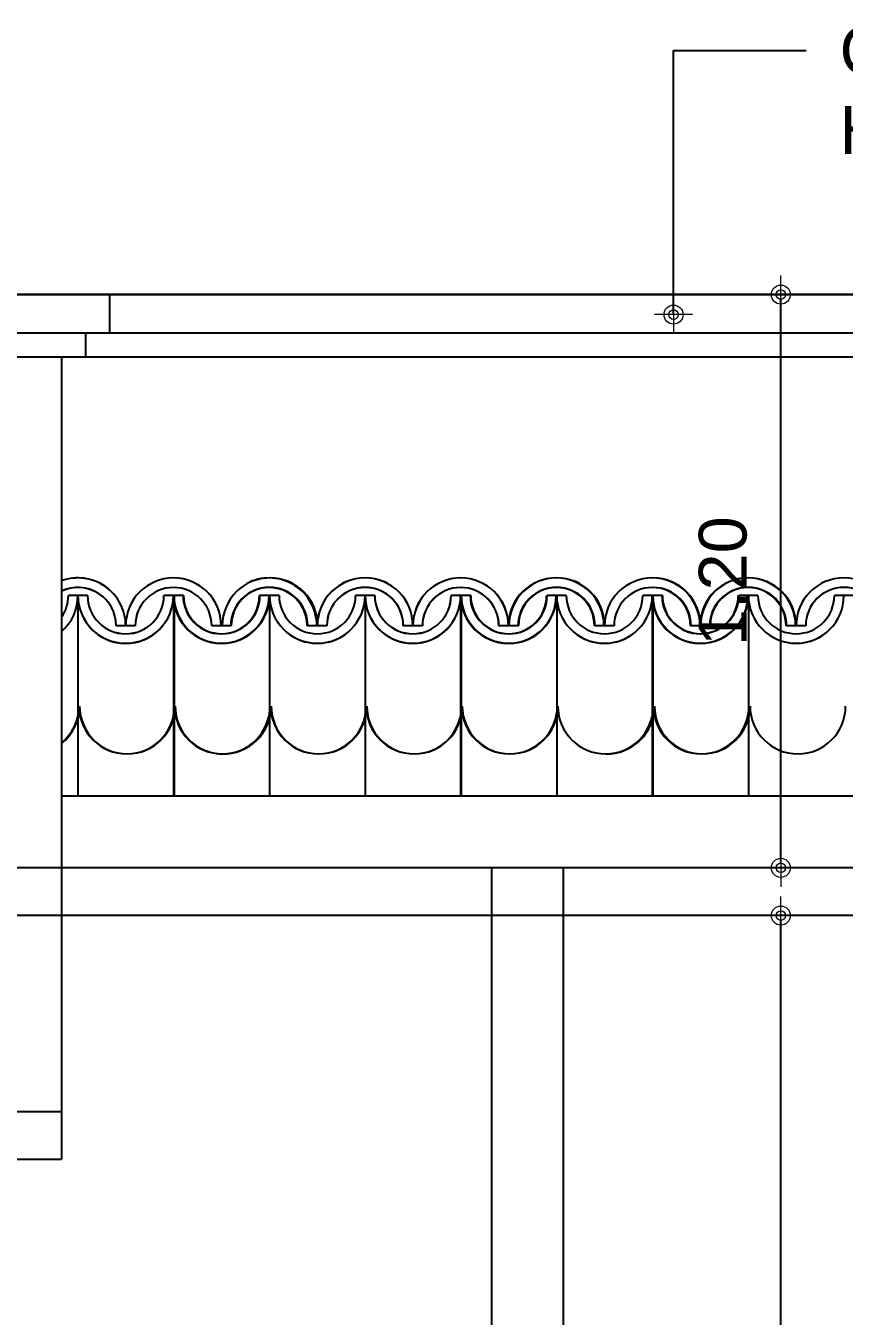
# Model space of a CAD drawing. Header units: millimetres. Extents: x 3724 to 8454, y 143 to 322.
# Drawn here: x 3742.252 to 3743.965, y 148.626 to 151.327 of the extents above; entities that cross this region are included whole.
import ezdxf

# ---------------------------------------------------------------- set-up
doc = ezdxf.new("R2010")
doc.units = ezdxf.units.MM
doc.header["$LTSCALE"] = 20
for name, color, linetype in [('A-PEN-08', 8, 'Continuous'), ('A-PEN-B', 5, 'Continuous'), ('A-PEN-C', 4, 'Continuous'), ('BANHEIRO', 6, 'Continuous')]:
    doc.layers.add(name, color=color, linetype=linetype)
doc.layers.add('COTAS', color=53, linetype='Continuous', lineweight=9)
doc.styles.add('CARIMBO_DADOS', font='arial.ttf', dxfattribs={"height": 0.1})
doc.styles.get("Standard").update_dxf_attribs({"font": 'ARIALUNI.TTF', "height": 0.3})
doc.dimstyles.get("Standard").update_dxf_attribs({"dimtxt": 0.18, "dimasz": 0.18, "dimexe": 0.18, "dimexo": 0.0625, "dimgap": 0.09, "dimtad": 0, "dimtih": 1, "dimtoh": 1, "dimdec": 4, "dimzin": 0, "dimdsep": 46, "dimtxsty": 'Standard', "dimcen": 0.09, "dimadec": 0, "dimazin": 0, "dimtfac": 1, "dimtdec": 4, "dimtofl": 0, "dimtmove": 0, "dimatfit": 3, "dimfxl": 1, "dimtolj": 1, "dimtzin": 0, "dimarcsym": 0})

# ---------------------------------------------------------------- blocks, each defined once
blk = doc.blocks.new('CIRCULOS')
at = {"layer": 'COTAS'}
for p, q in [((0, 4), (0, -4)), ((-4, 0), (4, 0))]:
    blk.add_line(p, q, dxfattribs=at)
for radius in [2, 1]:
    blk.add_circle((0, 0), radius, dxfattribs=at)
blk = doc.blocks.new('*D568')
at = {"layer": 'A-PEN-08', "color": 8, "lineweight": -2, "ltscale": 0.05}
blk.add_line((3743.8326, 145.9746), (3743.8326, 149.4546), dxfattribs=at)
at = {"layer": 'Defpoints', "color": 0, "ltscale": 0.05}
for p in [(3743.3771, 149.4646), (3743.8326, 149.4646), (3743.3771, 145.9646)]:
    blk.add_point(p, dxfattribs=at)
at = {"layer": 'A-PEN-08', "color": 8, "lineweight": -2, "ltscale": 0.05, "xscale": 0.01, "yscale": 0.01, "zscale": 0.01}
for p, rotation in [((3743.8326, 149.4646), 90), ((3743.8326, 145.9646), 270)]:
    blk.add_blockref('CIRCULOS', p, dxfattribs=dict(at, rotation=rotation))
at = {"layer": 'A-PEN-08', "color": 230, "ltscale": 0.05, "insert": (3743.7115, 147.7146), "char_height": 0.1, "attachment_point": 5, "rotation": 90, "style": 'CARIMBO_DADOS'}
blk.add_mtext('\\A1;3.50', dxfattribs=at)
blk = doc.blocks.new('*D569')
at = {"layer": 'A-PEN-08', "color": 8, "lineweight": -2, "ltscale": 0.05}
blk.add_line((3743.8326, 149.5746), (3743.8326, 150.7546), dxfattribs=at)
at = {"layer": 'Defpoints', "color": 0, "ltscale": 0.05}
for p in [(3742.0771, 150.7646), (3743.8326, 150.7646), (3743.3771, 149.5646)]:
    blk.add_point(p, dxfattribs=at)
at = {"layer": 'A-PEN-08', "color": 8, "lineweight": -2, "ltscale": 0.05, "xscale": 0.01, "yscale": 0.01, "zscale": 0.01}
for p, rotation in [((3743.8326, 150.7646), 90), ((3743.8326, 149.5646), 270)]:
    blk.add_blockref('CIRCULOS', p, dxfattribs=dict(at, rotation=rotation))
at = {"layer": 'A-PEN-08', "color": 230, "ltscale": 0.05, "insert": (3743.7115, 150.1646), "char_height": 0.1, "attachment_point": 5, "rotation": 90, "style": 'CARIMBO_DADOS'}
blk.add_mtext('\\A1;1.20', dxfattribs=at)
blk = doc.blocks.new('*D573')
at = {"layer": 'A-PEN-08', "color": 8, "lineweight": -2, "ltscale": 0.05}
blk.add_line((3743.8326, 145.9746), (3743.8326, 149.4546), dxfattribs=at)
at = {"layer": 'Defpoints', "color": 0, "ltscale": 0.05}
for p in [(3743.3771, 149.4646), (3743.8326, 149.4646), (3743.3771, 145.9646)]:
    blk.add_point(p, dxfattribs=at)
at = {"layer": 'A-PEN-08', "color": 8, "lineweight": -2, "ltscale": 0.05, "xscale": 0.01, "yscale": 0.01, "zscale": 0.01}
for p, rotation in [((3743.8326, 149.4646), 90), ((3743.8326, 145.9646), 270)]:
    blk.add_blockref('CIRCULOS', p, dxfattribs=dict(at, rotation=rotation))
at = {"layer": 'A-PEN-08', "color": 230, "ltscale": 0.05, "insert": (3743.7115, 147.7146), "char_height": 0.1, "attachment_point": 5, "rotation": 90, "style": 'CARIMBO_DADOS'}
blk.add_mtext('\\A1;3.50', dxfattribs=at)
blk = doc.blocks.new('*D574')
at = {"layer": 'A-PEN-08', "color": 8, "lineweight": -2, "ltscale": 0.05}
blk.add_line((3743.8326, 149.5746), (3743.8326, 150.7546), dxfattribs=at)
at = {"layer": 'Defpoints', "color": 0, "ltscale": 0.05}
for p in [(3742.0771, 150.7646), (3743.8326, 150.7646), (3743.3771, 149.5646)]:
    blk.add_point(p, dxfattribs=at)
at = {"layer": 'A-PEN-08', "color": 8, "lineweight": -2, "ltscale": 0.05, "xscale": 0.01, "yscale": 0.01, "zscale": 0.01}
for p, rotation in [((3743.8326, 150.7646), 90), ((3743.8326, 149.5646), 270)]:
    blk.add_blockref('CIRCULOS', p, dxfattribs=dict(at, rotation=rotation))
at = {"layer": 'A-PEN-08', "color": 230, "ltscale": 0.05, "insert": (3743.7115, 150.1646), "char_height": 0.1, "attachment_point": 5, "rotation": 90, "style": 'CARIMBO_DADOS'}
blk.add_mtext('\\A1;1.20', dxfattribs=at)

msp = doc.modelspace()

# ---------------------------------------------------------------- linework, layer by layer
at = {"layer": 'A-PEN-08', "ltscale": 0.05}
for p, q in [((3742.3612, 150.1365), (3742.3612, 149.7146)), ((3742.3612, 150.1365), (3742.3612, 149.7146)), ((3742.3612, 150.1355), (3742.3612, 149.7146)), ((3742.3612, 150.1355), (3742.3612, 149.7146)), ((3742.5612, 150.1355), (3742.5612, 149.7146)), ((3742.5612, 150.1355), (3742.5612, 149.7146)), ((3742.5624, 150.1347), (3742.5624, 149.7146)), ((3742.5624, 150.1347), (3742.5624, 149.7146)), ((3742.7624, 150.1365), (3742.7624, 149.7146)), ((3742.7624, 150.1365), (3742.7624, 149.7146)), ((3742.7624, 150.1365), (3742.7624, 149.7146)), ((3742.7624, 150.1365), (3742.7624, 149.7146)), ((3742.7624, 150.1347), (3742.7624, 149.7146)), ((3742.7624, 150.1347), (3742.7624, 149.7146)), ((3742.9624, 150.1365), (3742.9624, 149.7146)), ((3742.9624, 150.1365), (3742.9624, 149.7146)), ((3742.9624, 150.1355), (3742.9624, 149.7146)), ((3742.9624, 150.1355), (3742.9624, 149.7146)), ((3743.1623, 150.1355), (3743.1623, 149.7146)), ((3743.1623, 150.1355), (3743.1623, 149.7146)), ((3743.1635, 150.1347), (3743.1635, 149.7146)), ((3743.1635, 150.1347), (3743.1635, 149.7146)), ((3743.3635, 150.1365), (3743.3635, 149.7146)), ((3743.3635, 150.1365), (3743.3635, 149.7146)), ((3743.5635, 150.1355), (3743.5635, 149.7146)), ((3743.5635, 150.1355), (3743.5635, 149.7146)), ((3743.5646, 150.1364), (3743.5646, 149.7146)), ((3743.5646, 150.1364), (3743.5646, 149.7146)), ((3743.7646, 150.1355), (3743.7646, 149.7146)), ((3743.7646, 150.1355), (3743.7646, 149.7146)), ((3749.0771, 149.7146), (3742.3271, 149.7146)), ((3749.0771, 149.7146), (3742.3271, 149.7146))]:
    msp.add_line(p, q, dxfattribs=at)
for centre, start in [((3742.2647, 149.9032), 308.6409), ((3742.2634, 149.9032), 309.5382), ((3742.2647, 149.9032), 308.6409), ((3742.2634, 149.9032), 309.5382), ((3742.4634, 149.9032), 180), ((3742.4634, 149.9032), 180), ((3742.4647, 149.9032), 180), ((3742.4647, 149.9032), 180), ((3742.6634, 149.9032), 180), ((3742.6634, 149.9032), 180), ((3742.6646, 149.9032), 180), ((3742.6646, 149.9032), 180), ((3742.6647, 149.9032), 243.6201), ((3742.6647, 149.9032), 243.6201), ((3742.6658, 149.9032), 268.6072), ((3742.6658, 149.9032), 268.6072), ((3742.8646, 149.9032), 180), ((3742.8646, 149.9032), 180), ((3742.8658, 149.9032), 180), ((3742.8658, 149.9032), 180), ((3743.0646, 149.9032), 180), ((3743.0646, 149.9032), 180), ((3743.0658, 149.9032), 180), ((3743.0658, 149.9032), 180), ((3743.2646, 149.9032), 180), ((3743.2646, 149.9032), 180), ((3743.2658, 149.9032), 180), ((3743.2658, 149.9032), 180), ((3743.4658, 149.9032), 180), ((3743.4658, 149.9032), 180), ((3743.4681, 149.9031), 268.6072), ((3743.4681, 149.9031), 268.6072), ((3743.6658, 149.9032), 180), ((3743.6658, 149.9032), 180), ((3743.6681, 149.9031), 180), ((3743.6681, 149.9031), 180), ((3743.8681, 149.9031), 180), ((3743.8681, 149.9031), 180)]:
    msp.add_arc(centre, 0.1, start, 0, dxfattribs=at)
at = {"layer": 'A-PEN-B', "color": 3, "ltscale": 0.05}
for p, q in [((3742.0771, 150.7646), (3742.4271, 150.7646)), ((3742.0771, 150.7646), (3742.4271, 150.7646)), ((3742.4271, 150.7646), (3742.4271, 150.6846)), ((3742.4271, 150.7646), (3742.4271, 150.6846)), ((3742.0771, 150.6846), (3742.4271, 150.6846)), ((3742.0771, 150.6846), (3742.4271, 150.6846)), ((3742.3771, 150.6846), (3742.3771, 150.6346)), ((3742.3771, 150.6846), (3742.3771, 150.6346)), ((3742.1271, 150.6346), (3742.3771, 150.6346)), ((3742.1271, 150.6346), (3742.3771, 150.6346))]:
    msp.add_line(p, q, dxfattribs=at)
at = {"layer": 'A-PEN-B', "ltscale": 0.05}
for p, q in [((3749.2271, 150.7646), (3742.1771, 150.7646)), ((3749.2271, 150.7646), (3742.1771, 150.7646)), ((3742.3271, 150.6346), (3742.3271, 148.9546)), ((3742.3271, 150.6346), (3742.3271, 148.9546)), ((3749.2271, 149.5646), (3742.1771, 149.5646)), ((3749.2271, 149.5646), (3742.1771, 149.5646)), ((3743.2271, 149.5646), (3743.2271, 148.0646)), ((3743.2271, 149.5646), (3743.2271, 148.0646)), ((3743.3771, 149.5646), (3743.3771, 148.0646)), ((3743.3771, 149.5646), (3743.3771, 148.0646)), ((3749.2271, 149.4646), (3742.1771, 149.4646)), ((3749.2271, 149.4646), (3742.1771, 149.4646)), ((3737.6771, 149.0546), (3742.3271, 149.0546)), ((3737.6771, 149.0546), (3742.3271, 149.0546)), ((3737.6771, 148.9546), (3742.3271, 148.9546)), ((3737.6771, 148.9546), (3742.3271, 148.9546))]:
    msp.add_line(p, q, dxfattribs=at)
at = {"layer": 'A-PEN-C', "ltscale": 0.05}
for p, q in [((3742.4271, 150.7646), (3748.9771, 150.7646)), ((3742.4271, 150.7646), (3748.9771, 150.7646)), ((3742.4271, 150.6846), (3748.9771, 150.6846)), ((3742.4271, 150.6846), (3748.9771, 150.6846)), ((3742.3771, 150.6346), (3749.0271, 150.6346)), ((3742.3771, 150.6346), (3749.0271, 150.6346))]:
    msp.add_line(p, q, dxfattribs=at)
at = {"layer": 'BANHEIRO', "ltscale": 0.05}
for p, q in [((3742.3612, 150.1346), (3742.3412, 150.1346)), ((3742.3612, 150.1346), (3742.3412, 150.1346)), ((3742.3612, 150.1346), (3742.3412, 150.1346)), ((3742.3612, 150.1346), (3742.3412, 150.1346)), ((3742.3812, 150.1346), (3742.3612, 150.1346)), ((3742.3812, 150.1346), (3742.3612, 150.1346)), ((3742.3812, 150.1345), (3742.3612, 150.1345)), ((3742.3812, 150.1345), (3742.3612, 150.1345)), ((3742.5612, 150.1346), (3742.5412, 150.1346)), ((3742.5612, 150.1346), (3742.5412, 150.1346)), ((3742.5612, 150.1345), (3742.5412, 150.1345)), ((3742.5612, 150.1345), (3742.5412, 150.1345)), ((3742.5812, 150.1345), (3742.5612, 150.1345)), ((3742.5812, 150.1345), (3742.5612, 150.1345)), ((3742.5812, 150.1345), (3742.5612, 150.1345)), ((3742.5812, 150.1345), (3742.5612, 150.1345)), ((3742.5823, 150.1346), (3742.5623, 150.1346)), ((3742.5823, 150.1346), (3742.5623, 150.1346)), ((3742.5824, 150.1346), (3742.5624, 150.1346)), ((3742.5824, 150.1346), (3742.5624, 150.1346)), ((3742.7612, 150.1345), (3742.7412, 150.1345)), ((3742.7612, 150.1345), (3742.7412, 150.1345)), ((3742.7623, 150.1346), (3742.7423, 150.1346)), ((3742.7623, 150.1346), (3742.7423, 150.1346)), ((3742.7812, 150.1345), (3742.7612, 150.1345)), ((3742.7812, 150.1345), (3742.7612, 150.1345)), ((3742.7823, 150.1346), (3742.7623, 150.1346)), ((3742.7823, 150.1346), (3742.7623, 150.1346)), ((3742.7823, 150.1346), (3742.7623, 150.1346)), ((3742.7823, 150.1346), (3742.7623, 150.1346)), ((3742.7823, 150.1346), (3742.7623, 150.1346)), ((3742.7823, 150.1346), (3742.7623, 150.1346)), ((3742.7824, 150.1346), (3742.7624, 150.1346)), ((3742.7824, 150.1346), (3742.7624, 150.1346)), ((3742.9623, 150.1346), (3742.9423, 150.1346)), ((3742.9623, 150.1346), (3742.9423, 150.1346)), ((3742.9623, 150.1346), (3742.9423, 150.1346)), ((3742.9623, 150.1346), (3742.9423, 150.1346)), ((3742.9823, 150.1346), (3742.9623, 150.1346)), ((3742.9823, 150.1346), (3742.9623, 150.1346)), ((3742.9824, 150.1345), (3742.9624, 150.1345)), ((3742.9824, 150.1345), (3742.9624, 150.1345)), ((3743.1623, 150.1346), (3743.1423, 150.1346)), ((3743.1623, 150.1346), (3743.1423, 150.1346)), ((3743.1623, 150.1345), (3743.1423, 150.1345)), ((3743.1623, 150.1345), (3743.1423, 150.1345)), ((3743.1823, 150.1345), (3743.1623, 150.1345)), ((3743.1823, 150.1345), (3743.1623, 150.1345)), ((3743.1824, 150.1345), (3743.1624, 150.1345)), ((3743.1824, 150.1345), (3743.1624, 150.1345)), ((3743.1835, 150.1346), (3743.1635, 150.1346)), ((3743.1835, 150.1346), (3743.1635, 150.1346)), ((3743.1835, 150.1346), (3743.1635, 150.1346)), ((3743.1835, 150.1346), (3743.1635, 150.1346)), ((3743.3635, 150.1346), (3743.3435, 150.1346)), ((3743.3635, 150.1346), (3743.3435, 150.1346)), ((3743.3835, 150.1346), (3743.3635, 150.1346)), ((3743.3835, 150.1346), (3743.3635, 150.1346)), ((3743.5635, 150.1346), (3743.5435, 150.1346)), ((3743.5635, 150.1346), (3743.5435, 150.1346)), ((3743.5835, 150.1345), (3743.5635, 150.1345)), ((3743.5835, 150.1345), (3743.5635, 150.1345)), ((3743.5846, 150.1347), (3743.5646, 150.1347)), ((3743.5846, 150.1347), (3743.5646, 150.1347)), ((3743.7646, 150.1347), (3743.7446, 150.1347)), ((3743.7646, 150.1347), (3743.7446, 150.1347)), ((3743.7846, 150.1346), (3743.7646, 150.1346)), ((3743.7846, 150.1346), (3743.7646, 150.1346)), ((3743.9646, 150.1346), (3743.9446, 150.1346)), ((3743.9646, 150.1346), (3743.9446, 150.1346)), ((3743.9846, 150.1346), (3743.9646, 150.1346)), ((3743.9846, 150.1346), (3743.9646, 150.1346)), ((3742.4612, 150.0715), (3742.4412, 150.0715)), ((3742.4612, 150.0715), (3742.4412, 150.0715)), ((3742.4612, 150.0714), (3742.4412, 150.0714)), ((3742.4612, 150.0714), (3742.4412, 150.0714)), ((3742.4671, 150.0715), (3742.4612, 150.0715)), ((3742.4812, 150.0715), (3742.4612, 150.0715)), ((3742.4671, 150.0715), (3742.4612, 150.0715)), ((3742.4812, 150.0715), (3742.4612, 150.0715)), ((3742.4812, 150.0714), (3742.4612, 150.0714)), ((3742.4812, 150.0714), (3742.4612, 150.0714)), ((3742.6612, 150.0714), (3742.6412, 150.0714)), ((3742.6612, 150.0714), (3742.6412, 150.0714)), ((3742.6612, 150.0714), (3742.6412, 150.0714)), ((3742.6612, 150.0714), (3742.6412, 150.0714)), ((3742.6624, 150.0715), (3742.6424, 150.0715)), ((3742.6624, 150.0715), (3742.6424, 150.0715)), ((3742.6812, 150.0714), (3742.6612, 150.0714)), ((3742.6812, 150.0714), (3742.6612, 150.0714)), ((3742.6683, 150.0715), (3742.6623, 150.0715)), ((3742.6823, 150.0715), (3742.6623, 150.0715)), ((3742.6683, 150.0715), (3742.6623, 150.0715)), ((3742.6823, 150.0715), (3742.6623, 150.0715)), ((3742.8612, 150.0714), (3742.8412, 150.0714)), ((3742.8612, 150.0714), (3742.8412, 150.0714)), ((3742.8623, 150.0715), (3742.8423, 150.0715)), ((3742.8623, 150.0715), (3742.8423, 150.0715)), ((3742.8624, 150.0715), (3742.8424, 150.0715)), ((3742.8624, 150.0715), (3742.8424, 150.0715)), ((3742.8683, 150.0715), (3742.8623, 150.0715)), ((3742.8824, 150.0715), (3742.8623, 150.0715)), ((3742.8683, 150.0715), (3742.8623, 150.0715)), ((3742.8823, 150.0715), (3742.8623, 150.0715)), ((3742.8683, 150.0715), (3742.8623, 150.0715)), ((3742.8824, 150.0715), (3742.8623, 150.0715)), ((3742.8683, 150.0715), (3742.8623, 150.0715)), ((3742.8823, 150.0715), (3742.8623, 150.0715)), ((3743.0623, 150.0715), (3743.0423, 150.0715)), ((3743.0623, 150.0715), (3743.0423, 150.0715)), ((3743.0624, 150.0714), (3743.0424, 150.0714)), ((3743.0624, 150.0714), (3743.0424, 150.0714)), ((3743.0683, 150.0715), (3743.0623, 150.0715)), ((3743.0824, 150.0715), (3743.0623, 150.0715)), ((3743.0683, 150.0715), (3743.0623, 150.0715)), ((3743.0824, 150.0715), (3743.0623, 150.0715)), ((3743.0823, 150.0714), (3743.0623, 150.0714)), ((3743.0823, 150.0714), (3743.0623, 150.0714)), ((3743.2623, 150.0714), (3743.2423, 150.0714)), ((3743.2623, 150.0714), (3743.2423, 150.0714)), ((3743.2624, 150.0714), (3743.2424, 150.0714)), ((3743.2624, 150.0714), (3743.2424, 150.0714)), ((3743.2635, 150.0715), (3743.2435, 150.0715)), ((3743.2635, 150.0715), (3743.2435, 150.0715)), ((3743.2823, 150.0714), (3743.2623, 150.0714)), ((3743.2823, 150.0714), (3743.2623, 150.0714)), ((3743.2695, 150.0715), (3743.2635, 150.0715)), ((3743.2835, 150.0715), (3743.2635, 150.0715)), ((3743.2695, 150.0715), (3743.2635, 150.0715)), ((3743.2835, 150.0715), (3743.2635, 150.0715)), ((3743.4635, 150.0715), (3743.4435, 150.0715)), ((3743.4635, 150.0715), (3743.4435, 150.0715)), ((3743.4695, 150.0715), (3743.4635, 150.0715)), ((3743.4835, 150.0715), (3743.4635, 150.0715)), ((3743.4695, 150.0715), (3743.4635, 150.0715)), ((3743.4835, 150.0715), (3743.4635, 150.0715)), ((3743.6635, 150.0714), (3743.6435, 150.0714)), ((3743.6635, 150.0714), (3743.6435, 150.0714)), ((3743.6646, 150.0715), (3743.6446, 150.0715)), ((3743.6646, 150.0715), (3743.6446, 150.0715)), ((3743.6835, 150.0714), (3743.6635, 150.0714)), ((3743.6835, 150.0714), (3743.6635, 150.0714)), ((3743.6706, 150.0715), (3743.6646, 150.0715)), ((3743.6846, 150.0715), (3743.6646, 150.0715)), ((3743.6706, 150.0715), (3743.6646, 150.0715)), ((3743.6846, 150.0715), (3743.6646, 150.0715)), ((3743.8646, 150.0715), (3743.8446, 150.0715)), ((3743.8646, 150.0715), (3743.8446, 150.0715)), ((3743.8846, 150.0715), (3743.8646, 150.0715)), ((3743.8846, 150.0715), (3743.8646, 150.0715))]:
    msp.add_line(p, q, dxfattribs=at)
for centre, radius, start, end in [((3742.6748, 150.1007), 0.1, 180, 180), ((3742.6748, 150.1007), 0.1, 180, 180), ((3742.6748, 150.1007), 0.1, 180, 180), ((3742.6748, 150.1007), 0.1, 180, 180), ((3742.8748, 150.1007), 0.1, 180, 180), ((3742.8748, 150.1007), 0.1, 180, 180), ((3742.8748, 150.1007), 0.1, 180, 180), ((3742.8748, 150.1007), 0.1, 180, 180), ((3743.276, 150.1007), 0.1, 180, 180), ((3743.276, 150.1007), 0.1, 180, 180), ((3743.276, 150.1007), 0.1, 180, 180), ((3743.276, 150.1007), 0.1, 180, 180), ((3742.3612, 150.0715), 0.1, 0, 109.9091), ((3742.3612, 150.0715), 0.1, 0, 109.9091), ((3742.3612, 150.0714), 0.1, 0, 109.9582), ((3742.3612, 150.0714), 0.1, 0, 109.9582), ((3742.5612, 150.0714), 0.1, 0, 180), ((3742.5612, 150.0714), 0.1, 0, 179.9658), ((3742.5612, 150.0714), 0.1, 0, 180), ((3742.5612, 150.0714), 0.1, 0, 179.9658), ((3742.7633, 150.0715), 0.1, 0, 180), ((3742.7633, 150.0715), 0.1, 0, 180), ((3742.7612, 150.0714), 0.1, 0, 114.1599), ((3742.7612, 150.0714), 0.1, 0, 114.1599), ((3742.7623, 150.0715), 0.1, 0, 89.3853), ((3742.7623, 150.0715), 0.1, 0, 89.3853), ((3742.9623, 150.0715), 0.1, 0, 180), ((3742.9623, 150.0715), 0.1, 0, 180), ((3742.9624, 150.0714), 0.1, 0, 179.9658), ((3742.9624, 150.0714), 0.1, 0, 179.9658), ((3743.1623, 150.0714), 0.1, 0, 180), ((3743.1623, 150.0714), 0.1, 0, 180), ((3743.1624, 150.0714), 0.1, 0, 179.9658), ((3743.1624, 150.0714), 0.1, 0, 179.9658), ((3743.3623, 150.0714), 0.1, 0, 180), ((3743.3623, 150.0714), 0.1, 0, 180), ((3743.3635, 150.0715), 0.1, 0, 180), ((3743.3635, 150.0715), 0.1, 0, 180), ((3743.5635, 150.0714), 0.1, 0, 179.9658), ((3743.5635, 150.0714), 0.1, 0, 179.9658), ((3743.5646, 150.0715), 0.1, 0, 89.3853), ((3743.5646, 150.0715), 0.1, 0, 89.3853), ((3743.7635, 150.0714), 0.1, 0, 180), ((3743.7635, 150.0714), 0.1, 0, 180), ((3743.7646, 150.0715), 0.1, 0, 179.9658), ((3743.7646, 150.0715), 0.1, 0, 179.9658), ((3743.9646, 150.0715), 0.1, 0, 180), ((3743.9646, 150.0715), 0.1, 0, 180), ((3742.3612, 150.0715), 0.08, 0, 115.1925), ((3742.3612, 150.0715), 0.08, 0, 115.1925), ((3742.3612, 150.0714), 0.08, 0, 115.2563), ((3742.3612, 150.0714), 0.08, 0, 115.2563), ((3742.5612, 150.0714), 0.08, 0, 180), ((3742.5612, 150.0714), 0.08, 0, 179.9573), ((3742.5612, 150.0714), 0.08, 0, 180), ((3742.5612, 150.0714), 0.08, 0, 179.9573), ((3742.7612, 150.0714), 0.08, 0, 180), ((3742.7612, 150.0714), 0.08, 0, 180), ((3742.7623, 150.0715), 0.08, 0, 180), ((3742.7623, 150.0715), 0.08, 0, 180), ((3742.7612, 150.0714), 0.08, 0, 120.7709), ((3742.7612, 150.0714), 0.08, 0, 120.7709), ((3742.7623, 150.0715), 0.08, 0, 89.2316), ((3742.7623, 150.0715), 0.08, 0, 89.2316), ((3742.9623, 150.0715), 0.08, 0, 180), ((3742.9623, 150.0715), 0.08, 0, 180), ((3742.9624, 150.0714), 0.08, 0, 179.9573), ((3742.9624, 150.0714), 0.08, 0, 179.9573), ((3743.1623, 150.0714), 0.08, 0, 180), ((3743.1623, 150.0714), 0.08, 0, 180), ((3743.1624, 150.0714), 0.08, 0, 179.9573), ((3743.1624, 150.0714), 0.08, 0, 179.9573), ((3743.3623, 150.0714), 0.08, 0, 180), ((3743.3623, 150.0714), 0.08, 0, 180), ((3743.3635, 150.0715), 0.08, 0, 180), ((3743.3635, 150.0715), 0.08, 0, 180), ((3743.5635, 150.0714), 0.08, 0, 179.9573), ((3743.5635, 150.0714), 0.08, 0, 179.9573), ((3743.5646, 150.0715), 0.08, 0, 89.2316), ((3743.5646, 150.0715), 0.08, 0, 89.2316), ((3743.7635, 150.0714), 0.08, 0, 180), ((3743.7635, 150.0714), 0.08, 0, 180), ((3743.7646, 150.0715), 0.08, 0, 179.9573), ((3743.7646, 150.0715), 0.08, 0, 179.9573), ((3743.9646, 150.0715), 0.08, 0, 180), ((3743.9646, 150.0715), 0.08, 0, 180), ((3742.2612, 150.1346), 0.08, 325.4876, 0), ((3742.2612, 150.1346), 0.1, 311.2391, 0), ((3742.2612, 150.1346), 0.08, 325.5216, 0), ((3742.2612, 150.1346), 0.1, 311.2596, 0), ((3742.2612, 150.1346), 0.08, 325.4876, 0), ((3742.2612, 150.1346), 0.1, 311.2391, 0), ((3742.2612, 150.1346), 0.08, 325.5216, 0), ((3742.2612, 150.1346), 0.1, 311.2596, 0), ((3742.4612, 150.1346), 0.1, 180, 0), ((3742.4612, 150.1346), 0.1, 180, 0), ((3742.4612, 150.1345), 0.1, 180, 0), ((3742.4612, 150.1345), 0.1, 180, 0), ((3742.4612, 150.1345), 0.1, 180, 0), ((3742.4612, 150.1345), 0.1, 180, 0), ((3742.4612, 150.1346), 0.08, 180, 0), ((3742.4612, 150.1346), 0.08, 180, 0), ((3742.4612, 150.1345), 0.08, 180, 0), ((3742.4612, 150.1345), 0.08, 180, 0), ((3742.4612, 150.1345), 0.08, 180, 0), ((3742.4612, 150.1345), 0.08, 180, 0), ((3742.6612, 150.1345), 0.1, 180, 0), ((3742.6612, 150.1345), 0.1, 180, 0), ((3742.6612, 150.1345), 0.1, 180, 0), ((3742.6612, 150.1345), 0.1, 180, 0), ((3742.6623, 150.1346), 0.1, 180, 0), ((3742.6623, 150.1346), 0.1, 180, 0), ((3742.6612, 150.1345), 0.08, 180, 0), ((3742.6612, 150.1345), 0.08, 180, 0), ((3742.6612, 150.1345), 0.08, 180, 0), ((3742.6612, 150.1345), 0.08, 180, 0), ((3742.6623, 150.1346), 0.08, 180, 0), ((3742.6623, 150.1346), 0.08, 180, 0), ((3742.6612, 150.1345), 0.08, 317.5948, 0), ((3742.6612, 150.1345), 0.1, 306.2078, 0), ((3742.6612, 150.1345), 0.08, 317.5377, 0), ((3742.6612, 150.1345), 0.1, 306.1696, 0), ((3742.6612, 150.1345), 0.08, 317.5948, 0), ((3742.6612, 150.1345), 0.1, 306.2078, 0), ((3742.6612, 150.1345), 0.08, 317.5377, 0), ((3742.6612, 150.1345), 0.1, 306.1696, 0), ((3742.6624, 150.154), 0.1, 348.8426, 348.9055), ((3742.6624, 150.154), 0.1, 348.8426, 348.9055), ((3742.8623, 150.1346), 0.1, 180, 0), ((3742.8623, 150.1346), 0.1, 180, 0), ((3742.8623, 150.1346), 0.1, 180, 0), ((3742.8623, 150.1346), 0.1, 180, 0), ((3742.8623, 150.1346), 0.08, 180, 0), ((3742.8623, 150.1346), 0.08, 180, 0), ((3742.8623, 150.1346), 0.08, 180, 0), ((3742.8623, 150.1346), 0.08, 180, 0), ((3743.0623, 150.1346), 0.1, 180, 0), ((3743.0623, 150.1346), 0.1, 180, 0), ((3743.0623, 150.1345), 0.1, 180, 0), ((3743.0623, 150.1345), 0.1, 180, 0), ((3743.0624, 150.1345), 0.1, 180, 0), ((3743.0624, 150.1345), 0.1, 180, 0), ((3743.0623, 150.1346), 0.08, 180, 0), ((3743.0623, 150.1346), 0.08, 180, 0), ((3743.0623, 150.1345), 0.08, 180, 0), ((3743.0623, 150.1345), 0.08, 180, 0), ((3743.0624, 150.1345), 0.08, 180, 0), ((3743.0624, 150.1345), 0.08, 180, 0), ((3743.2623, 150.1345), 0.1, 180, 0), ((3743.2623, 150.1345), 0.1, 180, 0), ((3743.2624, 150.1345), 0.1, 180, 0), ((3743.2624, 150.1345), 0.1, 180, 0), ((3743.2635, 150.1346), 0.1, 180, 0), ((3743.2635, 150.1346), 0.1, 180, 0), ((3743.2623, 150.1345), 0.08, 180, 0), ((3743.2623, 150.1345), 0.08, 180, 0), ((3743.2624, 150.1345), 0.08, 180, 0), ((3743.2624, 150.1345), 0.08, 180, 0), ((3743.2635, 150.1346), 0.08, 180, 0), ((3743.2635, 150.1346), 0.08, 180, 0), ((3743.4635, 150.1346), 0.1, 180, 0), ((3743.4635, 150.1346), 0.1, 180, 0), ((3743.4635, 150.1346), 0.08, 180, 0), ((3743.4635, 150.1346), 0.08, 180, 0), ((3743.4646, 150.154), 0.1, 348.8426, 348.9055), ((3743.4646, 150.154), 0.1, 348.8426, 348.9055), ((3743.6635, 150.1345), 0.1, 180, 0), ((3743.6635, 150.1345), 0.1, 180, 0), ((3743.6635, 150.1345), 0.1, 180, 0), ((3743.6635, 150.1345), 0.1, 180, 0), ((3743.6646, 150.1347), 0.1, 180, 0), ((3743.6646, 150.1347), 0.1, 180, 0), ((3743.6635, 150.1345), 0.08, 180, 0), ((3743.6635, 150.1345), 0.08, 180, 0), ((3743.6635, 150.1345), 0.08, 180, 0), ((3743.6635, 150.1345), 0.08, 180, 0), ((3743.6646, 150.1347), 0.08, 180, 0), ((3743.6646, 150.1347), 0.08, 180, 0), ((3743.8646, 150.1346), 0.1, 180, 0), ((3743.8646, 150.1346), 0.1, 180, 0), ((3743.8646, 150.1346), 0.1, 180, 0), ((3743.8646, 150.1346), 0.1, 180, 0), ((3743.8646, 150.1346), 0.08, 180, 0), ((3743.8646, 150.1346), 0.08, 180, 0), ((3743.8646, 150.1346), 0.08, 180, 0), ((3743.8646, 150.1346), 0.08, 180, 0), ((3742.4612, 150.1346), 0.1, 229.2531, 310.7469), ((3742.4612, 150.1346), 0.1, 229.2531, 310.7469), ((3742.4612, 150.1345), 0.1, 278.6269, 310.7469), ((3742.4612, 150.1345), 0.1, 278.6269, 310.7469), ((3742.6623, 150.1346), 0.1, 229.2531, 310.7469), ((3742.6623, 150.1346), 0.1, 229.2531, 310.7469), ((3742.6612, 150.1345), 0.1, 278.6269, 310.7469), ((3742.6612, 150.1345), 0.1, 278.6269, 310.7469), ((3742.6612, 150.1345), 0.1, 306.2078, 310.7469), ((3742.6612, 150.1345), 0.1, 306.2078, 310.7469), ((3742.8623, 150.1346), 0.1, 229.2531, 310.7469), ((3742.8623, 150.1346), 0.1, 229.2531, 310.7469), ((3742.8623, 150.1346), 0.1, 229.2531, 310.7469), ((3742.8623, 150.1346), 0.1, 229.2531, 310.7469), ((3743.0623, 150.1346), 0.1, 229.2531, 310.7469), ((3743.0623, 150.1346), 0.1, 229.2531, 310.7469), ((3743.0623, 150.1345), 0.1, 278.6269, 310.7469), ((3743.0623, 150.1345), 0.1, 278.6269, 310.7469), ((3743.2635, 150.1346), 0.1, 229.2531, 310.7469), ((3743.2635, 150.1346), 0.1, 229.2531, 310.7469), ((3743.2623, 150.1345), 0.1, 278.6269, 310.7469), ((3743.2623, 150.1345), 0.1, 278.6269, 310.7469), ((3743.4635, 150.1346), 0.1, 229.2531, 310.7469), ((3743.4635, 150.1346), 0.1, 229.2531, 310.7469), ((3743.6646, 150.1347), 0.1, 229.2531, 310.7469), ((3743.6646, 150.1347), 0.1, 229.2531, 310.7469), ((3743.6635, 150.1345), 0.1, 278.6269, 310.7469), ((3743.6635, 150.1345), 0.1, 278.6269, 310.7469), ((3743.8646, 150.1346), 0.1, 278.6269, 310.7469), ((3743.8646, 150.1346), 0.1, 278.6269, 310.7469)]:
    msp.add_arc(centre, radius, start, end, dxfattribs=at)

# ---------------------------------------------------------------- texts
at = {"layer": 'A-PEN-08', "color": 230, "ltscale": 0.05, "insert": (3743.9555, 151.3258), "char_height": 0.1, "attachment_point": 1, "style": 'CARIMBO_DADOS'}
msp.add_mtext('CHAPIM \\PH=13cm', dxfattribs=at)
msp.add_mtext('CHAPIM \\PH=13cm', dxfattribs=at)

# ---------------------------------------------------------------- dimensions: what is measured, and where the dimension line sits
at = {"layer": 'A-PEN-08', "ltscale": 0.05}
for base, p1, p2, picture, middle in [((3743.8326, 150.7646), (3743.3771, 149.5646), (3742.0771, 150.7646), '*D569', (3743.7115, 150.1646)), ((3743.8326, 150.7646), (3743.3771, 149.5646), (3742.0771, 150.7646), '*D574', (3743.7115, 150.1646)), ((3743.8326, 149.4646), (3743.3771, 145.9646), (3743.3771, 149.4646), '*D568', (3743.7115, 147.7146)), ((3743.8326, 149.4646), (3743.3771, 145.9646), (3743.3771, 149.4646), '*D573', (3743.7115, 147.7146))]:
    dim = msp.add_linear_dim(base=base, p1=p1, p2=p2, angle=90, dimstyle='Standard', override={"dimtxt": 0.1, "dimasz": 0.01, "dimexe": 0, "dimexo": 0, "dimgap": 0.07, "dimtad": 1, "dimtih": 0, "dimtoh": 0, "dimdec": 2, "dimzin": 5, "dimtxsty": 'CARIMBO_DADOS', "dimblk1": 'CIRCULOS', "dimblk2": 'CIRCULOS', "dimsah": 1, "dimcen": 0, "dimse1": 1, "dimse2": 1, "dimclrd": 8, "dimclre": 8, "dimclrt": 230, "dimtfac": 100, "dimtdec": 2, "dimtix": 1, "dimtofl": 1, "dimtmove": 2, "dimldrblk": 'CIRCULOS', "dimfxl": 0, "dimfxlon": 1, "dimtzin": 5, "dimarcsym": 1}, dxfattribs=at)
    dim.commit()
    dim.dimension.update_dxf_attribs({"geometry": picture, "text_midpoint": middle})

# ---------------------------------------------------------------- leaders
at = {"layer": 'A-PEN-08', "ltscale": 0.05, "annotation_type": 0, "has_hookline": 1, "hookline_direction": 0, "text_width": 0.5258}
msp.add_leader([(3743.608, 150.7227), (3743.608, 151.2758), (3743.8855, 151.2758)], dimstyle='Standard', override={"dimtxt": 0.1, "dimasz": 0.01, "dimexe": 0, "dimexo": 0, "dimgap": 0.07, "dimtad": 0, "dimtih": 0, "dimtoh": 0, "dimdec": 2, "dimzin": 5, "dimtxsty": 'CARIMBO_DADOS', "dimcen": 0, "dimse1": 1, "dimse2": 1, "dimclrd": 8, "dimclre": 8, "dimclrt": 230, "dimtfac": 100, "dimtdec": 2, "dimtix": 1, "dimtofl": 1, "dimtmove": 2, "dimldrblk": 'CIRCULOS', "dimfxl": 0, "dimfxlon": 1, "dimtzin": 5, "dimarcsym": 1}, dxfattribs=at)
msp.add_leader([(3743.608, 150.7227), (3743.608, 151.2758), (3743.8855, 151.2758)], dimstyle='Standard', override={"dimtxt": 0.1, "dimasz": 0.01, "dimexe": 0, "dimexo": 0, "dimgap": 0.07, "dimtad": 0, "dimtih": 0, "dimtoh": 0, "dimdec": 2, "dimzin": 5, "dimtxsty": 'CARIMBO_DADOS', "dimcen": 0, "dimse1": 1, "dimse2": 1, "dimclrd": 8, "dimclre": 8, "dimclrt": 230, "dimtfac": 100, "dimtdec": 2, "dimtix": 1, "dimtofl": 1, "dimtmove": 2, "dimldrblk": 'CIRCULOS', "dimfxl": 0, "dimfxlon": 1, "dimtzin": 5, "dimarcsym": 1}, dxfattribs=at)

doc.saveas('drawing.dxf')
